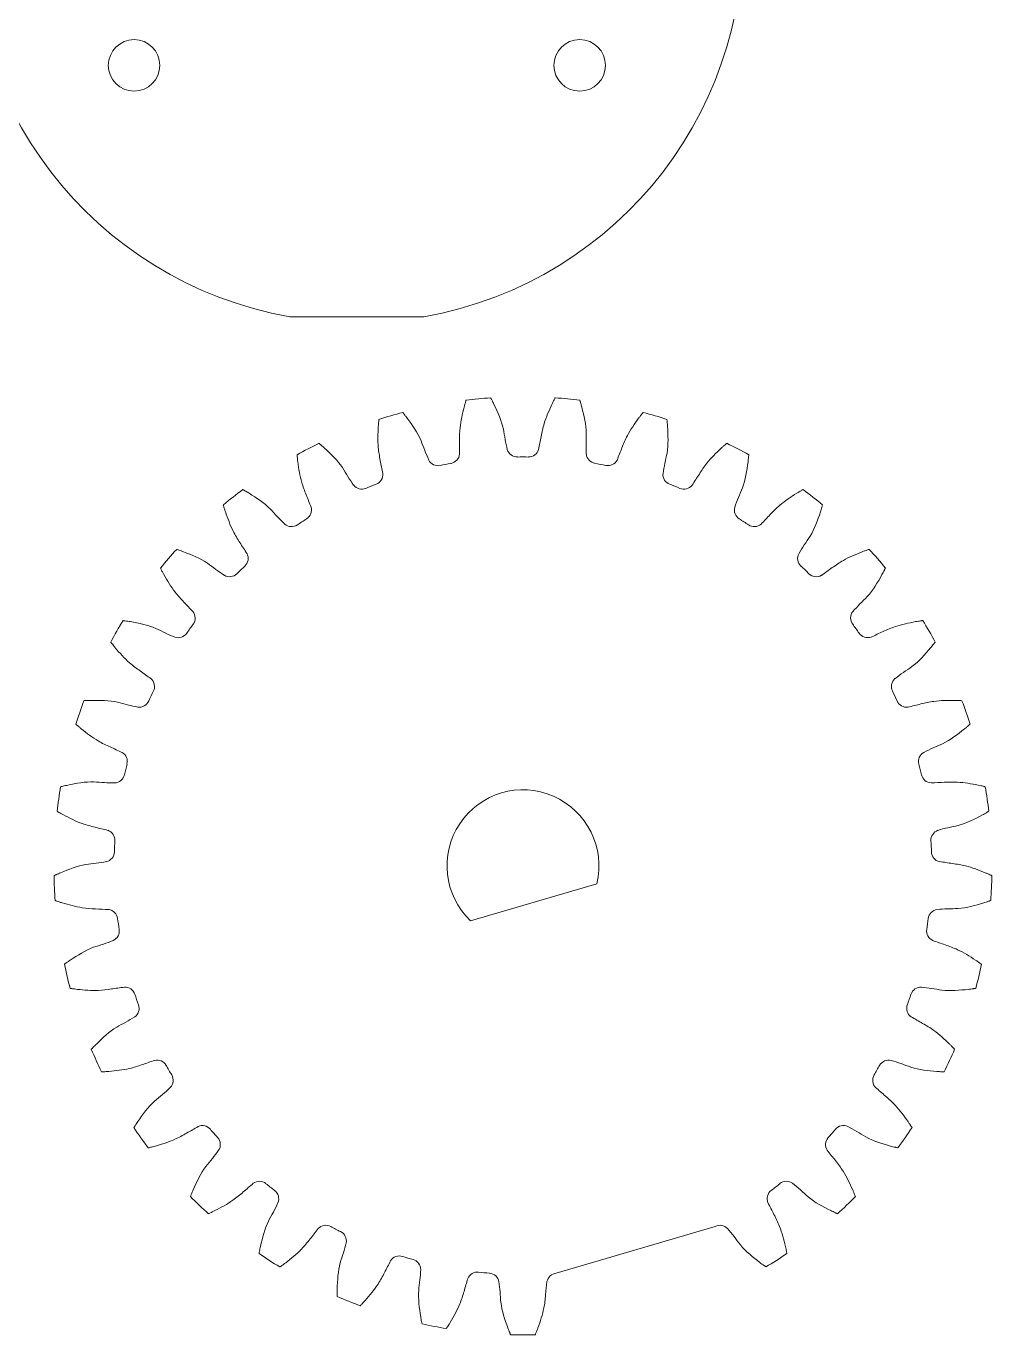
# Model space of a CAD drawing. Header units: inches. Extents: x 0.16 to 3.16, y 0.17 to 5.08.
# Drawn here: x 1.66 to 3.162, y 0.167 to 2.201 of the extents above; entities that cross this region are included whole.
import ezdxf

# ---------------------------------------------------------------- set-up
doc = ezdxf.new("R2010")
doc.units = ezdxf.units.IN
doc.header["$MEASUREMENT"] = 0

msp = doc.modelspace()

# ---------------------------------------------------------------- linework, layer by layer
at = {"color": 7, "linetype": 'Continuous', "lineweight": 15}
for p, q in [((2.0702, 1.7495), (2.2785, 1.7495)), ((2.5474, 0.8682), (2.3511, 0.8106)), ((2.7314, 0.3352), (2.4844, 0.2627))]:
    msp.add_line(p, q, dxfattribs=at)
for centre in [(1.828, 2.1404), (2.5208, 2.1404)]:
    msp.add_circle(centre, 0.04, dxfattribs=at)
for centre, radius, start, end in [((2.1744, 2.3404), 0.6, 279.9975, 260.0025), ((2.4326, 0.8961), 0.7292, 93.9395, 96.9696), ((2.4326, 0.8961), 0.7292, 83.0304, 86.0605), ((2.4326, 0.8961), 0.7292, 104.8486, 107.8787), ((2.4326, 0.8961), 0.7292, 72.1213, 75.1514), ((2.4326, 0.8961), 0.7292, 115.7577, 118.7878), ((2.4326, 0.8961), 0.7292, 61.2122, 64.2423), ((2.3006, 1.5343), 0.0163, 207.2861, 281.6811), ((2.3179, 1.5377), 0.0163, 280.1371, 354.532), ((2.4238, 1.5478), 0.0162, 196.377, 270.772), ((2.4326, 0.8961), 0.6355, 89.228, 90.772), ((2.4414, 1.5478), 0.0162, 269.228, 343.623), ((2.5473, 1.5377), 0.0162, 185.468, 259.8629), ((2.5645, 1.5343), 0.0162, 258.3189, 332.7139), ((2.1985, 1.5044), 0.0163, 291.0462, 5.4411), ((2.4326, 0.8961), 0.6355, 100.1371, 101.6811), ((2.4326, 0.8961), 0.6355, 78.3189, 79.8629), ((2.6666, 1.5044), 0.0163, 174.5589, 248.9538), ((2.1822, 1.4978), 0.0162, 218.1952, 292.5902), ((2.4326, 0.8961), 0.6355, 111.0462, 112.5902), ((2.4326, 0.8961), 0.6355, 67.4098, 68.9538), ((2.6829, 1.4978), 0.0163, 247.4098, 321.8048), ((2.4326, 0.8961), 0.7292, 126.6668, 129.6969), ((2.4326, 0.8961), 0.7292, 50.3031, 53.3332), ((2.0876, 1.4491), 0.0162, 301.9553, 16.3502), ((2.7775, 1.4491), 0.0162, 163.6498, 238.0447), ((2.0729, 1.4396), 0.0163, 229.1043, 303.4993), ((2.4326, 0.8961), 0.6355, 121.9553, 123.4993), ((2.4326, 0.8961), 0.6355, 56.5007, 58.0447), ((2.7923, 1.4396), 0.0163, 236.5007, 310.8957), ((2.4326, 0.8961), 0.7292, 137.5758, 140.606), ((2.4326, 0.8961), 0.7292, 39.394, 42.4242), ((1.9892, 1.3738), 0.0162, 312.8644, 27.2593), ((2.8759, 1.3738), 0.0162, 152.7407, 227.1356), ((1.9765, 1.3617), 0.0162, 240.0134, 314.4084), ((2.4326, 0.8961), 0.6355, 132.8644, 134.4084), ((2.4326, 0.8961), 0.6355, 45.5916, 47.1356), ((2.8886, 1.3617), 0.0162, 225.5916, 299.9866), ((1.9068, 1.2813), 0.0162, 323.7734, 38.1684), ((2.9583, 1.2813), 0.0162, 141.8316, 216.2266), ((2.4326, 0.8961), 0.7292, 148.4849, 151.5151), ((2.4326, 0.8961), 0.6355, 143.7734, 145.3175), ((2.4326, 0.8961), 0.6355, 34.6825, 36.2266), ((2.4326, 0.8961), 0.7292, 28.4849, 31.5151), ((1.8966, 1.267), 0.0163, 250.9225, 325.3175), ((2.9685, 1.267), 0.0162, 214.6825, 289.0775), ((1.8434, 1.1748), 0.0163, 334.6825, 49.0775), ((3.0217, 1.1748), 0.0163, 130.9225, 205.3175), ((2.4326, 0.8961), 0.6355, 154.6825, 156.2266), ((2.4326, 0.8961), 0.6355, 23.7734, 25.3175), ((2.4326, 0.8961), 0.7292, 159.394, 162.4242), ((1.8361, 1.1588), 0.0162, 261.8316, 336.2266), ((3.029, 1.1588), 0.0162, 203.7734, 278.1684), ((2.4326, 0.8961), 0.7292, 17.5758, 20.606), ((1.8013, 1.0583), 0.0162, 345.5916, 59.9866), ((3.0638, 1.0583), 0.0162, 120.0134, 194.4084), ((1.7972, 1.0412), 0.0163, 272.7407, 347.1356), ((2.4326, 0.8961), 0.6355, 165.5916, 167.1356), ((2.4326, 0.8961), 0.6355, 12.8644, 14.4084), ((3.068, 1.0412), 0.0162, 192.8644, 267.2593), ((2.4326, 0.8961), 0.7292, 170.3031, 173.3332), ((2.4326, 0.8961), 0.7292, 6.6668, 9.6969), ((2.4326, 0.8961), 0.1181, 346.3636, 226.3636), ((1.782, 0.9359), 0.0162, 356.5007, 70.8957), ((3.0831, 0.9359), 0.0162, 109.1043, 183.4993), ((1.7812, 0.9183), 0.0163, 283.6498, 358.0447), ((2.4326, 0.8961), 0.6355, 176.5007, 178.0447), ((2.4326, 0.8961), 0.6355, 1.9553, 3.4993), ((3.0839, 0.9183), 0.0163, 181.9553, 256.3502), ((2.4326, 0.8961), 0.7292, 181.2122, 184.2423), ((2.4326, 0.8961), 0.7292, 355.7577, 358.7878), ((1.7863, 0.812), 0.0162, 7.4098, 81.8048), ((2.4326, 0.8961), 0.6355, 187.4098, 188.9538), ((2.4326, 0.8961), 0.6355, 351.0462, 352.5902), ((3.0789, 0.812), 0.0163, 98.1952, 172.5902), ((1.7888, 0.7947), 0.0162, 294.5589, 8.9538), ((3.0764, 0.7947), 0.0162, 171.0462, 245.4411), ((2.4326, 0.8961), 0.7292, 192.1213, 195.1514), ((2.4326, 0.8961), 0.7292, 344.8486, 347.8787), ((1.8138, 0.6912), 0.0162, 18.3189, 92.7139), ((2.4326, 0.8961), 0.6355, 198.3189, 199.8629), ((2.4326, 0.8961), 0.6355, 340.1371, 341.6811), ((3.0513, 0.6912), 0.0162, 87.2861, 161.6811), ((1.8196, 0.6746), 0.0163, 305.468, 19.8629), ((3.0455, 0.6746), 0.0163, 160.1371, 234.532), ((2.4326, 0.8961), 0.7292, 203.0304, 206.0605), ((2.4326, 0.8961), 0.7292, 333.9395, 336.9696), ((1.8638, 0.5779), 0.0162, 29.228, 103.623), ((3.0013, 0.5779), 0.0162, 76.377, 150.772), ((2.4326, 0.8961), 0.6355, 209.228, 210.772), ((1.8726, 0.5626), 0.0162, 316.377, 30.772), ((2.9926, 0.5626), 0.0163, 149.228, 223.623), ((2.4326, 0.8961), 0.6355, 329.228, 330.772), ((2.4326, 0.8961), 0.7292, 213.9395, 216.9696), ((1.9343, 0.476), 0.0163, 40.1371, 114.532), ((2.9308, 0.476), 0.0163, 65.468, 139.8629), ((2.4326, 0.8961), 0.7292, 323.0304, 326.0605), ((2.4326, 0.8961), 0.6355, 220.1371, 221.6811), ((1.9458, 0.4627), 0.0163, 327.2861, 41.6811), ((2.9193, 0.4627), 0.0162, 138.3189, 212.7139), ((2.4326, 0.8961), 0.6355, 318.3189, 319.8629), ((2.0228, 0.3893), 0.0163, 51.0462, 125.4411), ((2.4326, 0.8961), 0.6355, 231.0462, 232.5902), ((2.0366, 0.3784), 0.0163, 338.1952, 52.5902), ((2.8285, 0.3784), 0.0163, 127.4098, 201.8048), ((2.4326, 0.8961), 0.6355, 307.4098, 308.9538), ((2.8423, 0.3893), 0.0163, 54.5589, 128.9538), ((2.4326, 0.8961), 0.7292, 224.8486, 227.8787), ((2.4326, 0.8961), 0.7292, 312.1213, 315.1514), ((2.1261, 0.3209), 0.0163, 61.9553, 136.3502), ((2.4326, 0.8961), 0.6355, 241.9553, 243.4993), ((2.1418, 0.3128), 0.0163, 349.1043, 63.4993), ((2.739, 0.3209), 0.0163, 43.6498, 118.0447), ((2.4326, 0.8961), 0.7292, 235.7577, 238.7878), ((2.2405, 0.2733), 0.0163, 72.8644, 147.2593), ((2.4326, 0.8961), 0.6355, 252.8644, 254.4084), ((2.4326, 0.8961), 0.7292, 301.2122, 304.2423), ((2.2574, 0.2683), 0.0163, 0.0134, 74.4084), ((2.3619, 0.2482), 0.0163, 83.7734, 158.1684), ((2.4326, 0.8961), 0.6355, 263.7734, 265.3175), ((2.3794, 0.2465), 0.0162, 10.9225, 85.3175), ((2.4858, 0.2465), 0.0162, 94.6825, 169.0775), ((2.4326, 0.8961), 0.7292, 246.6668, 249.6969), ((2.4326, 0.8961), 0.7292, 257.5758, 260.606), ((2.4326, 0.8961), 0.7292, 268.4849, 271.5151)]:
    msp.add_arc(centre, radius, start, end, dxfattribs=at)
for points, knots in [([(2.334, 1.5361), (2.334, 1.543), (2.334, 1.5567), (2.3343, 1.5812), (2.3384, 1.5985), (2.341, 1.609)], [0, 0, 0, 0, 0.279933, 0.559869, 1, 1, 1, 1]), ([(2.341, 1.609), (2.3414, 1.6105), (2.3421, 1.613), (2.3428, 1.6155), (2.3431, 1.6165)], [0, 0, 0, 0, 0.5961878, 1, 1, 1, 1]), ([(2.3431, 1.6165), (2.3433, 1.6172), (2.3436, 1.6183), (2.344, 1.6194), (2.3441, 1.6199)], [0, 0, 0, 0, 0.61367, 1, 1, 1, 1]), ([(2.3825, 1.6235), (2.3828, 1.623), (2.3833, 1.622), (2.3838, 1.621), (2.3841, 1.6204)], [0, 0, 0, 0, 0.506354, 1, 1, 1, 1]), ([(2.3841, 1.6204), (2.3847, 1.6192), (2.3859, 1.6169), (2.3871, 1.6145), (2.3876, 1.6134)], [0, 0, 0, 0, 0.526412, 1, 1, 1, 1]), ([(2.3876, 1.6134), (2.3934, 1.6009), (2.4016, 1.5834), (2.4046, 1.5589), (2.407, 1.5484), (2.4082, 1.5432)], [0, 0, 0, 0, 0.5599621, 0.7800265, 1, 1, 1, 1]), ([(2.4569, 1.5432), (2.4582, 1.5499), (2.4608, 1.5634), (2.4658, 1.5875), (2.4731, 1.6036), (2.4775, 1.6134)], [0, 0, 0, 0, 0.279934, 0.559869, 1, 1, 1, 1]), ([(2.4775, 1.6134), (2.4782, 1.6148), (2.4794, 1.6172), (2.4806, 1.6195), (2.481, 1.6204)], [0, 0, 0, 0, 0.596181, 1, 1, 1, 1]), ([(2.481, 1.6204), (2.4814, 1.6211), (2.4819, 1.6221), (2.4825, 1.6231), (2.4827, 1.6235)], [0, 0, 0, 0, 0.613664, 1, 1, 1, 1]), ([(2.521, 1.6199), (2.5212, 1.6193), (2.5216, 1.6182), (2.5219, 1.6171), (2.5221, 1.6165)], [0, 0, 0, 0, 0.50634, 1, 1, 1, 1]), ([(2.5221, 1.6165), (2.5224, 1.6152), (2.5232, 1.6127), (2.5239, 1.6102), (2.5242, 1.609)], [0, 0, 0, 0, 0.526409, 1, 1, 1, 1]), ([(2.5242, 1.609), (2.5275, 1.5955), (2.5322, 1.5768), (2.5305, 1.5523), (2.5309, 1.5415), (2.5311, 1.5361)], [0, 0, 0, 0, 0.559962, 0.780026, 1, 1, 1, 1]), ([(2.2084, 1.5866), (2.2084, 1.5873), (2.2085, 1.5884), (2.2087, 1.5896), (2.2087, 1.59)], [0, 0, 0, 0, 0.613669, 1, 1, 1, 1]), ([(2.2457, 1.6009), (2.2461, 1.6005), (2.2468, 1.5995), (2.2475, 1.5986), (2.2479, 1.5982)], [0, 0, 0, 0, 0.506334, 1, 1, 1, 1]), ([(2.2479, 1.5982), (2.2487, 1.5971), (2.2503, 1.595), (2.2519, 1.593), (2.2527, 1.592)], [0, 0, 0, 0, 0.526408, 1, 1, 1, 1]), ([(2.2527, 1.592), (2.2608, 1.5807), (2.272, 1.5651), (2.2796, 1.5417), (2.284, 1.5318), (2.2862, 1.5269)], [0, 0, 0, 0, 0.559962, 0.780027, 1, 1, 1, 1]), ([(2.579, 1.5269), (2.5815, 1.5333), (2.5865, 1.546), (2.596, 1.5687), (2.6062, 1.5831), (2.6125, 1.592)], [0, 0, 0, 0, 0.279933, 0.559868, 1, 1, 1, 1]), ([(2.6125, 1.592), (2.6134, 1.5932), (2.615, 1.5953), (2.6166, 1.5973), (2.6172, 1.5982)], [0, 0, 0, 0, 0.59618, 1, 1, 1, 1]), ([(2.6172, 1.5982), (2.6177, 1.5987), (2.6184, 1.5997), (2.6191, 1.6006), (2.6194, 1.6009)], [0, 0, 0, 0, 0.613675, 1, 1, 1, 1]), ([(2.6564, 1.59), (2.6565, 1.5895), (2.6566, 1.5883), (2.6567, 1.5871), (2.6568, 1.5866)], [0, 0, 0, 0, 0.50633, 1, 1, 1, 1]), ([(2.2147, 1.5059), (2.2134, 1.5126), (2.2107, 1.5261), (2.2064, 1.5503), (2.2072, 1.5679), (2.2077, 1.5788)], [0, 0, 0, 0, 0.279933, 0.559868, 1, 1, 1, 1]), ([(2.2077, 1.5788), (2.2078, 1.5803), (2.208, 1.5829), (2.2083, 1.5855), (2.2084, 1.5866)], [0, 0, 0, 0, 0.596187, 1, 1, 1, 1]), ([(2.6574, 1.5788), (2.6582, 1.5649), (2.6592, 1.5457), (2.6529, 1.5219), (2.6513, 1.5112), (2.6504, 1.5059)], [0, 0, 0, 0, 0.5599623, 0.7800263, 1, 1, 1, 1]), ([(2.6568, 1.5866), (2.6569, 1.5852), (2.6572, 1.5826), (2.6573, 1.58), (2.6574, 1.5788)], [0, 0, 0, 0, 0.5264103, 1, 1, 1, 1]), ([(2.1157, 1.5528), (2.1161, 1.5524), (2.117, 1.5517), (2.1179, 1.5509), (2.1184, 1.5505)], [0, 0, 0, 0, 0.506338, 1, 1, 1, 1]), ([(2.1184, 1.5505), (2.1194, 1.5496), (2.1214, 1.5479), (2.1233, 1.5462), (2.1242, 1.5453)], [0, 0, 0, 0, 0.52641, 1, 1, 1, 1]), ([(2.7409, 1.5453), (2.7421, 1.5464), (2.744, 1.5481), (2.746, 1.5498), (2.7468, 1.5505)], [0, 0, 0, 0, 0.596182, 1, 1, 1, 1]), ([(2.7468, 1.5505), (2.7473, 1.551), (2.7482, 1.5518), (2.7491, 1.5525), (2.7494, 1.5528)], [0, 0, 0, 0, 0.613661, 1, 1, 1, 1]), ([(2.0817, 1.5317), (2.0817, 1.5324), (2.0816, 1.5335), (2.0815, 1.5347), (2.0814, 1.5351)], [0, 0, 0, 0, 0.613659, 1, 1, 1, 1]), ([(2.0826, 1.5239), (2.0824, 1.5254), (2.0821, 1.528), (2.0818, 1.5306), (2.0817, 1.5317)], [0, 0, 0, 0, 0.59618, 1, 1, 1, 1]), ([(2.1242, 1.5453), (2.1343, 1.5358), (2.1483, 1.5226), (2.1602, 1.5011), (2.1664, 1.4922), (2.1694, 1.4878)], [0, 0, 0, 0, 0.559963, 0.780027, 1, 1, 1, 1]), ([(2.6957, 1.4878), (2.6994, 1.4936), (2.7068, 1.5051), (2.7203, 1.5256), (2.7331, 1.5379), (2.7409, 1.5453)], [0, 0, 0, 0, 0.279932, 0.559868, 1, 1, 1, 1]), ([(2.7834, 1.5317), (2.7833, 1.5303), (2.783, 1.5277), (2.7827, 1.5251), (2.7826, 1.5239)], [0, 0, 0, 0, 0.526407, 1, 1, 1, 1]), ([(2.7837, 1.5351), (2.7837, 1.5346), (2.7836, 1.5334), (2.7835, 1.5322), (2.7834, 1.5317)], [0, 0, 0, 0, 0.506341, 1, 1, 1, 1]), ([(2.1032, 1.4537), (2.1007, 1.46), (2.0955, 1.4727), (2.0867, 1.4956), (2.0841, 1.5132), (2.0826, 1.5239)], [0, 0, 0, 0, 0.2799332, 0.5598686, 1, 1, 1, 1]), ([(2.7826, 1.5239), (2.7807, 1.5101), (2.778, 1.491), (2.7674, 1.4689), (2.7637, 1.4587), (2.7619, 1.4537)], [0, 0, 0, 0, 0.5599619, 0.780026, 1, 1, 1, 1]), ([(1.9971, 1.481), (1.9977, 1.4807), (1.9987, 1.4801), (1.9997, 1.4795), (2.0002, 1.4792)], [0, 0, 0, 0, 0.506345, 1, 1, 1, 1]), ([(2.0002, 1.4792), (2.0014, 1.4786), (2.0036, 1.4772), (2.0059, 1.4759), (2.0069, 1.4753)], [0, 0, 0, 0, 0.526408, 1, 1, 1, 1]), ([(2.0069, 1.4753), (2.0186, 1.4678), (2.0349, 1.4575), (2.0506, 1.4386), (2.0584, 1.4311), (2.0622, 1.4273)], [0, 0, 0, 0, 0.559961, 0.780027, 1, 1, 1, 1]), ([(2.8029, 1.4273), (2.8076, 1.4323), (2.8171, 1.4422), (2.8343, 1.4598), (2.8491, 1.4694), (2.8582, 1.4753)], [0, 0, 0, 0, 0.279933, 0.559868, 1, 1, 1, 1]), ([(2.8582, 1.4753), (2.8596, 1.4761), (2.8618, 1.4774), (2.864, 1.4787), (2.865, 1.4792)], [0, 0, 0, 0, 0.596184, 1, 1, 1, 1]), ([(2.865, 1.4792), (2.8656, 1.4796), (2.8666, 1.4802), (2.8676, 1.4808), (2.868, 1.481)], [0, 0, 0, 0, 0.613667, 1, 1, 1, 1]), ([(1.9678, 1.4538), (1.9676, 1.4545), (1.9673, 1.4556), (1.967, 1.4567), (1.9668, 1.4571)], [0, 0, 0, 0, 0.613659, 1, 1, 1, 1]), ([(1.9701, 1.4463), (1.9696, 1.4478), (1.9688, 1.4503), (1.9681, 1.4528), (1.9678, 1.4538)], [0, 0, 0, 0, 0.596179, 1, 1, 1, 1]), ([(2.0037, 1.3812), (1.9999, 1.387), (1.9925, 1.3985), (1.9795, 1.4194), (1.9737, 1.4361), (1.9701, 1.4463)], [0, 0, 0, 0, 0.279933, 0.559868, 1, 1, 1, 1]), ([(2.8951, 1.4463), (2.8906, 1.4332), (2.8844, 1.4149), (2.8697, 1.3952), (2.8642, 1.3859), (2.8615, 1.3812)], [0, 0, 0, 0, 0.559963, 0.780027, 1, 1, 1, 1]), ([(2.8973, 1.4538), (2.897, 1.4525), (2.8962, 1.45), (2.8954, 1.4475), (2.8951, 1.4463)], [0, 0, 0, 0, 0.526407, 1, 1, 1, 1]), ([(2.8983, 1.4571), (2.8981, 1.4566), (2.8978, 1.4554), (2.8975, 1.4543), (2.8973, 1.4538)], [0, 0, 0, 0, 0.506325, 1, 1, 1, 1]), ([(1.8943, 1.388), (1.8949, 1.3878), (1.896, 1.3874), (1.8971, 1.3871), (1.8976, 1.3869)], [0, 0, 0, 0, 0.50635, 1, 1, 1, 1]), ([(1.8976, 1.3869), (1.8989, 1.3864), (1.9014, 1.3856), (1.9038, 1.3847), (1.905, 1.3842)], [0, 0, 0, 0, 0.526408, 1, 1, 1, 1]), ([(1.905, 1.3842), (1.9179, 1.3792), (1.9359, 1.3721), (1.9549, 1.3565), (1.9639, 1.3506), (1.9684, 1.3476)], [0, 0, 0, 0, 0.559961, 0.780026, 1, 1, 1, 1]), ([(2.8968, 1.3476), (2.9023, 1.3516), (2.9135, 1.3596), (2.9337, 1.3736), (2.9501, 1.3802), (2.9601, 1.3842)], [0, 0, 0, 0, 0.279934, 0.559868, 1, 1, 1, 1]), ([(2.9601, 1.3842), (2.9616, 1.3848), (2.964, 1.3857), (2.9665, 1.3865), (2.9675, 1.3869)], [0, 0, 0, 0, 0.596178, 1, 1, 1, 1]), ([(2.9675, 1.3869), (2.9682, 1.3871), (2.9693, 1.3875), (2.9704, 1.3879), (2.9708, 1.388)], [0, 0, 0, 0, 0.613667, 1, 1, 1, 1]), ([(1.8706, 1.3557), (1.8703, 1.3564), (1.8698, 1.3574), (1.8693, 1.3585), (1.8691, 1.3589)], [0, 0, 0, 0, 0.613644, 1, 1, 1, 1]), ([(1.8743, 1.3488), (1.8736, 1.3502), (1.8723, 1.3525), (1.8711, 1.3548), (1.8706, 1.3557)], [0, 0, 0, 0, 0.596176, 1, 1, 1, 1]), ([(1.9196, 1.2913), (1.9148, 1.2962), (1.9054, 1.3061), (1.8886, 1.3241), (1.8798, 1.3395), (1.8743, 1.3488)], [0, 0, 0, 0, 0.279934, 0.559869, 1, 1, 1, 1]), ([(2.9908, 1.3488), (2.984, 1.3368), (2.9744, 1.32), (2.9563, 1.3034), (2.9491, 1.2953), (2.9456, 1.2913)], [0, 0, 0, 0, 0.559962, 0.780027, 1, 1, 1, 1]), ([(2.9945, 1.3557), (2.9939, 1.3545), (2.9927, 1.3522), (2.9914, 1.3499), (2.9908, 1.3488)], [0, 0, 0, 0, 0.5264074, 1, 1, 1, 1]), ([(2.9961, 1.3589), (2.9958, 1.3583), (2.9953, 1.3573), (2.9948, 1.3563), (2.9945, 1.3557)], [0, 0, 0, 0, 0.506352, 1, 1, 1, 1]), ([(1.811, 1.2772), (1.8115, 1.2772), (1.8127, 1.277), (1.8138, 1.2769), (1.8144, 1.2768)], [0, 0, 0, 0, 0.50633, 1, 1, 1, 1]), ([(1.8144, 1.2768), (1.8158, 1.2766), (1.8184, 1.2762), (1.8209, 1.2758), (1.8222, 1.2756)], [0, 0, 0, 0, 0.526409, 1, 1, 1, 1]), ([(1.8222, 1.2756), (1.8358, 1.273), (1.8547, 1.2695), (1.8764, 1.2578), (1.8863, 1.2537), (1.8913, 1.2516)], [0, 0, 0, 0, 0.5599622, 0.780027, 1, 1, 1, 1]), ([(2.9738, 1.2516), (2.98, 1.2545), (2.9925, 1.2602), (3.015, 1.2701), (3.0324, 1.2735), (3.043, 1.2756)], [0, 0, 0, 0, 0.2799331, 0.5598682, 1, 1, 1, 1]), ([(3.043, 1.2756), (3.0445, 1.2758), (3.0471, 1.2762), (3.0497, 1.2766), (3.0507, 1.2768)], [0, 0, 0, 0, 0.596182, 1, 1, 1, 1]), ([(3.0507, 1.2768), (3.0514, 1.2769), (3.0526, 1.277), (3.0537, 1.2772), (3.0542, 1.2772)], [0, 0, 0, 0, 0.613664, 1, 1, 1, 1]), ([(1.7938, 1.2411), (1.7934, 1.2417), (1.7927, 1.2426), (1.7919, 1.2435), (1.7917, 1.2439)], [0, 0, 0, 0, 0.613649, 1, 1, 1, 1]), ([(1.7987, 1.235), (1.7977, 1.2362), (1.7961, 1.2382), (1.7945, 1.2403), (1.7938, 1.2411)], [0, 0, 0, 0, 0.5961742, 1, 1, 1, 1]), ([(3.0713, 1.2411), (3.0705, 1.24), (3.0689, 1.238), (3.0672, 1.2359), (3.0664, 1.235)], [0, 0, 0, 0, 0.526412, 1, 1, 1, 1]), ([(3.0735, 1.2439), (3.0731, 1.2434), (3.0724, 1.2425), (3.0717, 1.2415), (3.0713, 1.2411)], [0, 0, 0, 0, 0.506335, 1, 1, 1, 1]), ([(1.8541, 1.1871), (1.8485, 1.191), (1.8373, 1.1989), (1.8175, 1.2135), (1.8058, 1.2268), (1.7987, 1.235)], [0, 0, 0, 0, 0.279933, 0.559867, 1, 1, 1, 1]), ([(3.0664, 1.235), (3.0574, 1.2245), (3.0448, 1.2098), (3.0239, 1.1969), (3.0153, 1.1904), (3.0111, 1.1871)], [0, 0, 0, 0, 0.559962, 0.780027, 1, 1, 1, 1]), ([(1.7501, 1.1527), (1.7506, 1.1528), (1.7518, 1.1528), (1.753, 1.1529), (1.7535, 1.1529)], [0, 0, 0, 0, 0.506331, 1, 1, 1, 1]), ([(1.7535, 1.1529), (1.7549, 1.153), (1.7575, 1.1531), (1.7601, 1.1532), (1.7614, 1.1532)], [0, 0, 0, 0, 0.526411, 1, 1, 1, 1]), ([(1.7614, 1.1532), (1.7752, 1.1533), (1.7945, 1.1534), (1.818, 1.146), (1.8285, 1.1438), (1.8338, 1.1427)], [0, 0, 0, 0, 0.559962, 0.780027, 1, 1, 1, 1]), ([(3.0313, 1.1427), (3.038, 1.1444), (3.0513, 1.1477), (3.0752, 1.1531), (3.0929, 1.1532), (3.1038, 1.1532)], [0, 0, 0, 0, 0.279933, 0.559868, 1, 1, 1, 1]), ([(3.1038, 1.1532), (3.1053, 1.1531), (3.1079, 1.1531), (3.1105, 1.153), (3.1116, 1.1529)], [0, 0, 0, 0, 0.596184, 1, 1, 1, 1]), ([(3.1116, 1.1529), (3.1123, 1.1529), (3.1135, 1.1528), (3.1146, 1.1527), (3.1151, 1.1527)], [0, 0, 0, 0, 0.613664, 1, 1, 1, 1]), ([(1.7401, 1.114), (1.7395, 1.1144), (1.7386, 1.1152), (1.7378, 1.116), (1.7374, 1.1163)], [0, 0, 0, 0, 0.613656, 1, 1, 1, 1]), ([(1.746, 1.1089), (1.7449, 1.1099), (1.7428, 1.1116), (1.7409, 1.1133), (1.7401, 1.114)], [0, 0, 0, 0, 0.596186, 1, 1, 1, 1]), ([(1.8094, 1.0723), (1.8032, 1.0752), (1.7907, 1.0808), (1.7685, 1.0913), (1.7546, 1.1022), (1.746, 1.1089)], [0, 0, 0, 0, 0.2799331, 0.5598682, 1, 1, 1, 1]), ([(3.1191, 1.1089), (3.1083, 1.1003), (3.0932, 1.0883), (3.0701, 1.0796), (3.0605, 1.0748), (3.0557, 1.0723)], [0, 0, 0, 0, 0.559962, 0.780027, 1, 1, 1, 1]), ([(3.1251, 1.114), (3.124, 1.1131), (3.1221, 1.1114), (3.12, 1.1097), (3.1191, 1.1089)], [0, 0, 0, 0, 0.526409, 1, 1, 1, 1]), ([(3.1277, 1.1163), (3.1273, 1.1159), (3.1264, 1.1151), (3.1255, 1.1143), (3.1251, 1.114)], [0, 0, 0, 0, 0.50634, 1, 1, 1, 1]), ([(1.7138, 1.0189), (1.7144, 1.0191), (1.7155, 1.0193), (1.7167, 1.0196), (1.7172, 1.0198)], [0, 0, 0, 0, 0.506316, 1, 1, 1, 1]), ([(1.7172, 1.0198), (1.7185, 1.0201), (1.7211, 1.0207), (1.7236, 1.0213), (1.7248, 1.0215)], [0, 0, 0, 0, 0.526407, 1, 1, 1, 1]), ([(1.7248, 1.0215), (1.7384, 1.0242), (1.7574, 1.028), (1.7818, 1.0251), (1.7926, 1.025), (1.798, 1.025)], [0, 0, 0, 0, 0.559963, 0.780027, 1, 1, 1, 1]), ([(3.0672, 1.025), (3.074, 1.0253), (3.0877, 1.026), (3.1123, 1.0268), (3.1297, 1.0235), (3.1403, 1.0215)], [0, 0, 0, 0, 0.279933, 0.559868, 1, 1, 1, 1]), ([(3.1403, 1.0215), (3.1418, 1.0212), (3.1444, 1.0206), (3.1469, 1.02), (3.1479, 1.0198)], [0, 0, 0, 0, 0.596184, 1, 1, 1, 1]), ([(3.1479, 1.0198), (3.1486, 1.0196), (3.1498, 1.0193), (3.1509, 1.019), (3.1513, 1.0189)], [0, 0, 0, 0, 0.613669, 1, 1, 1, 1]), ([(1.7113, 0.979), (1.7107, 0.9793), (1.7097, 0.9799), (1.7087, 0.9805), (1.7083, 0.9807)], [0, 0, 0, 0, 0.6136725, 1, 1, 1, 1]), ([(1.7182, 0.9751), (1.7168, 0.9759), (1.7145, 0.9771), (1.7123, 0.9784), (1.7113, 0.979)], [0, 0, 0, 0, 0.596181, 1, 1, 1, 1]), ([(3.1538, 0.979), (3.1526, 0.9783), (3.1503, 0.977), (3.148, 0.9757), (3.147, 0.9751)], [0, 0, 0, 0, 0.526407, 1, 1, 1, 1]), ([(3.1568, 0.9807), (3.1563, 0.9804), (3.1553, 0.9798), (3.1543, 0.9793), (3.1538, 0.979)], [0, 0, 0, 0, 0.506338, 1, 1, 1, 1]), ([(1.7874, 0.9512), (1.7807, 0.9528), (1.7674, 0.956), (1.7436, 0.9621), (1.7278, 0.9702), (1.7182, 0.9751)], [0, 0, 0, 0, 0.279934, 0.559869, 1, 1, 1, 1]), ([(3.147, 0.9751), (3.1347, 0.9687), (3.1176, 0.9598), (3.0933, 0.9556), (3.083, 0.9527), (3.0778, 0.9512)], [0, 0, 0, 0, 0.559962, 0.7800269, 1, 1, 1, 1]), ([(1.7139, 0.8853), (1.7267, 0.8905), (1.7446, 0.8978), (1.7691, 0.8996), (1.7797, 0.9016), (1.785, 0.9025)], [0, 0, 0, 0, 0.559961, 0.780026, 1, 1, 1, 1]), ([(3.0801, 0.9025), (3.0869, 0.9016), (3.1005, 0.8997), (3.1247, 0.8958), (3.1412, 0.8893), (3.1512, 0.8853)], [0, 0, 0, 0, 0.279933, 0.559868, 1, 1, 1, 1]), ([(1.7036, 0.8807), (1.7041, 0.8809), (1.7052, 0.8814), (1.7062, 0.8819), (1.7067, 0.8821)], [0, 0, 0, 0, 0.506337, 1, 1, 1, 1]), ([(1.7067, 0.8821), (1.708, 0.8827), (1.7104, 0.8838), (1.7128, 0.8848), (1.7139, 0.8853)], [0, 0, 0, 0, 0.526415, 1, 1, 1, 1]), ([(3.1512, 0.8853), (3.1527, 0.8847), (3.1551, 0.8837), (3.1574, 0.8826), (3.1584, 0.8821)], [0, 0, 0, 0, 0.596183, 1, 1, 1, 1]), ([(3.1584, 0.8821), (3.1591, 0.8818), (3.1601, 0.8814), (3.1612, 0.8809), (3.1616, 0.8807)], [0, 0, 0, 0, 0.613652, 1, 1, 1, 1]), ([(1.7087, 0.841), (1.708, 0.8412), (1.7069, 0.8416), (1.7058, 0.842), (1.7054, 0.8422)], [0, 0, 0, 0, 0.613653, 1, 1, 1, 1]), ([(1.7161, 0.8385), (1.7146, 0.839), (1.7122, 0.8398), (1.7097, 0.8406), (1.7087, 0.841)], [0, 0, 0, 0, 0.59619, 1, 1, 1, 1]), ([(1.7886, 0.8281), (1.7817, 0.8284), (1.768, 0.829), (1.7435, 0.8305), (1.7265, 0.8355), (1.7161, 0.8385)], [0, 0, 0, 0, 0.279933, 0.5598685, 1, 1, 1, 1]), ([(3.149, 0.8385), (3.1357, 0.8345), (3.1173, 0.829), (3.0927, 0.8295), (3.0819, 0.8286), (3.0766, 0.8281)], [0, 0, 0, 0, 0.559962, 0.780027, 1, 1, 1, 1]), ([(3.1564, 0.841), (3.1551, 0.8405), (3.1527, 0.8397), (3.1502, 0.8389), (3.149, 0.8385)], [0, 0, 0, 0, 0.52641, 1, 1, 1, 1]), ([(3.1597, 0.8422), (3.1592, 0.842), (3.1581, 0.8416), (3.157, 0.8412), (3.1564, 0.841)], [0, 0, 0, 0, 0.5063314, 1, 1, 1, 1]), ([(1.7289, 0.7495), (1.7405, 0.7571), (1.7567, 0.7676), (1.7804, 0.774), (1.7905, 0.7779), (1.7955, 0.7799)], [0, 0, 0, 0, 0.5599619, 0.7800263, 1, 1, 1, 1]), ([(3.0696, 0.7799), (3.0761, 0.7777), (3.0891, 0.7732), (3.1122, 0.7649), (3.1271, 0.7553), (3.1362, 0.7495)], [0, 0, 0, 0, 0.279933, 0.559868, 1, 1, 1, 1]), ([(1.7197, 0.743), (1.7201, 0.7433), (1.7211, 0.744), (1.722, 0.7447), (1.7225, 0.745)], [0, 0, 0, 0, 0.5063344, 1, 1, 1, 1]), ([(1.7225, 0.745), (1.7236, 0.7458), (1.7257, 0.7473), (1.7279, 0.7488), (1.7289, 0.7495)], [0, 0, 0, 0, 0.526413, 1, 1, 1, 1]), ([(3.1362, 0.7495), (3.1375, 0.7486), (3.1397, 0.7472), (3.1418, 0.7456), (3.1426, 0.745)], [0, 0, 0, 0, 0.596187, 1, 1, 1, 1]), ([(3.1426, 0.745), (3.1432, 0.7446), (3.1442, 0.7439), (3.1451, 0.7432), (3.1455, 0.743)], [0, 0, 0, 0, 0.613664, 1, 1, 1, 1]), ([(1.7322, 0.705), (1.7315, 0.7051), (1.7303, 0.7053), (1.7292, 0.7054), (1.7288, 0.7055)], [0, 0, 0, 0, 0.613674, 1, 1, 1, 1]), ([(1.74, 0.704), (1.7384, 0.7042), (1.7358, 0.7045), (1.7333, 0.7048), (1.7322, 0.705)], [0, 0, 0, 0, 0.596182, 1, 1, 1, 1]), ([(1.8131, 0.7075), (1.8063, 0.7065), (1.7927, 0.7045), (1.7684, 0.7013), (1.7508, 0.703), (1.74, 0.704)], [0, 0, 0, 0, 0.2799324, 0.5598688, 1, 1, 1, 1]), ([(3.1252, 0.704), (3.1114, 0.7026), (3.0922, 0.7006), (3.0681, 0.7058), (3.0574, 0.7069), (3.0521, 0.7075)], [0, 0, 0, 0, 0.559962, 0.780027, 1, 1, 1, 1]), ([(3.1329, 0.705), (3.1316, 0.7048), (3.129, 0.7044), (3.1264, 0.7041), (3.1252, 0.704)], [0, 0, 0, 0, 0.526408, 1, 1, 1, 1]), ([(3.1364, 0.7055), (3.1358, 0.7054), (3.1347, 0.7052), (3.1335, 0.7051), (3.1329, 0.705)], [0, 0, 0, 0, 0.506332, 1, 1, 1, 1]), ([(1.7694, 0.619), (1.7794, 0.6286), (1.7932, 0.642), (1.8153, 0.6528), (1.8245, 0.6585), (1.829, 0.6614)], [0, 0, 0, 0, 0.559962, 0.780027, 1, 1, 1, 1]), ([(3.0361, 0.6614), (3.0421, 0.658), (3.0539, 0.6512), (3.0751, 0.6386), (3.0879, 0.6264), (3.0958, 0.619)], [0, 0, 0, 0, 0.279933, 0.559868, 1, 1, 1, 1]), ([(1.7615, 0.6108), (1.7619, 0.6113), (1.7627, 0.6121), (1.7635, 0.613), (1.7639, 0.6134)], [0, 0, 0, 0, 0.506338, 1, 1, 1, 1]), ([(1.7639, 0.6134), (1.7649, 0.6144), (1.7667, 0.6163), (1.7685, 0.6181), (1.7694, 0.619)], [0, 0, 0, 0, 0.526407, 1, 1, 1, 1]), ([(3.0958, 0.619), (3.0969, 0.6179), (3.0987, 0.616), (3.1005, 0.6141), (3.1012, 0.6134)], [0, 0, 0, 0, 0.59618, 1, 1, 1, 1]), ([(3.1012, 0.6134), (3.1017, 0.6129), (3.1025, 0.612), (3.1033, 0.6112), (3.1036, 0.6108)], [0, 0, 0, 0, 0.613676, 1, 1, 1, 1]), ([(1.86, 0.5936), (1.8535, 0.5914), (1.8406, 0.5869), (1.8172, 0.5791), (1.7996, 0.5774), (1.7889, 0.5764)], [0, 0, 0, 0, 0.279933, 0.559868, 1, 1, 1, 1]), ([(3.0763, 0.5764), (3.0625, 0.5776), (3.0433, 0.5793), (3.0206, 0.5889), (3.0103, 0.5921), (3.0052, 0.5936)], [0, 0, 0, 0, 0.559962, 0.780027, 1, 1, 1, 1]), ([(1.781, 0.5759), (1.7803, 0.5759), (1.7792, 0.5758), (1.778, 0.5758), (1.7775, 0.5758)], [0, 0, 0, 0, 0.613666, 1, 1, 1, 1]), ([(1.7889, 0.5764), (1.7873, 0.5763), (1.7847, 0.5761), (1.7821, 0.5759), (1.781, 0.5759)], [0, 0, 0, 0, 0.596183, 1, 1, 1, 1]), ([(3.0841, 0.5759), (3.0827, 0.576), (3.0801, 0.5761), (3.0775, 0.5763), (3.0763, 0.5764)], [0, 0, 0, 0, 0.526407, 1, 1, 1, 1]), ([(3.0876, 0.5758), (3.087, 0.5758), (3.0858, 0.5758), (3.0847, 0.5759), (3.0841, 0.5759)], [0, 0, 0, 0, 0.506334, 1, 1, 1, 1]), ([(1.8338, 0.4985), (1.8418, 0.5098), (1.8529, 0.5256), (1.8725, 0.5404), (1.8804, 0.5478), (1.8843, 0.5514)], [0, 0, 0, 0, 0.559962, 0.780028, 1, 1, 1, 1]), ([(2.9808, 0.5514), (2.986, 0.547), (2.9964, 0.538), (3.0147, 0.5217), (3.025, 0.5073), (3.0313, 0.4985)], [0, 0, 0, 0, 0.279933, 0.559869, 1, 1, 1, 1]), ([(1.8276, 0.489), (1.8279, 0.4895), (1.8286, 0.4905), (1.8292, 0.4915), (1.8295, 0.4919)], [0, 0, 0, 0, 0.506332, 1, 1, 1, 1]), ([(1.8295, 0.4919), (1.8302, 0.4931), (1.8317, 0.4953), (1.8331, 0.4975), (1.8338, 0.4985)], [0, 0, 0, 0, 0.526404, 1, 1, 1, 1]), ([(1.9276, 0.4907), (1.9216, 0.4873), (1.9098, 0.4804), (1.8883, 0.4684), (1.8714, 0.4634), (1.861, 0.4603)], [0, 0, 0, 0, 0.279933, 0.559869, 1, 1, 1, 1]), ([(3.0041, 0.4603), (2.9908, 0.4641), (2.9723, 0.4695), (2.9519, 0.4832), (2.9423, 0.4882), (2.9376, 0.4907)], [0, 0, 0, 0, 0.559962, 0.780027, 1, 1, 1, 1]), ([(3.0313, 0.4985), (3.0322, 0.4972), (3.0337, 0.495), (3.0351, 0.4928), (3.0356, 0.4919)], [0, 0, 0, 0, 0.596183, 1, 1, 1, 1]), ([(3.0356, 0.4919), (3.036, 0.4913), (3.0367, 0.4904), (3.0373, 0.4894), (3.0375, 0.489)], [0, 0, 0, 0, 0.613683, 1, 1, 1, 1]), ([(1.8534, 0.4584), (1.8527, 0.4582), (1.8516, 0.4579), (1.8504, 0.4577), (1.85, 0.4576)], [0, 0, 0, 0, 0.613666, 1, 1, 1, 1]), ([(1.861, 0.4603), (1.8595, 0.4599), (1.857, 0.4592), (1.8544, 0.4586), (1.8534, 0.4584)], [0, 0, 0, 0, 0.596181, 1, 1, 1, 1]), ([(1.9199, 0.3924), (1.9256, 0.405), (1.9335, 0.4226), (1.95, 0.4408), (1.9563, 0.4496), (1.9595, 0.4539)], [0, 0, 0, 0, 0.559961, 0.780026, 1, 1, 1, 1]), ([(2.9057, 0.4539), (2.9099, 0.4485), (2.9184, 0.4378), (2.9333, 0.4183), (2.9407, 0.4022), (2.9453, 0.3924)], [0, 0, 0, 0, 0.2799343, 0.5598685, 1, 1, 1, 1]), ([(3.0117, 0.4584), (3.0104, 0.4587), (3.0079, 0.4593), (3.0053, 0.46), (3.0041, 0.4603)], [0, 0, 0, 0, 0.526405, 1, 1, 1, 1]), ([(3.0151, 0.4576), (3.0146, 0.4577), (3.0134, 0.458), (3.0123, 0.4582), (3.0117, 0.4584)], [0, 0, 0, 0, 0.506332, 1, 1, 1, 1]), ([(1.9169, 0.3851), (1.9174, 0.3864), (1.9184, 0.3888), (1.9194, 0.3912), (1.9199, 0.3924)], [0, 0, 0, 0, 0.526409, 1, 1, 1, 1]), ([(2.0134, 0.4025), (2.0082, 0.398), (1.9979, 0.389), (1.9791, 0.3732), (1.9634, 0.365), (1.9538, 0.36)], [0, 0, 0, 0, 0.279933, 0.559868, 1, 1, 1, 1]), ([(2.9113, 0.36), (2.899, 0.3663), (2.8818, 0.375), (2.8643, 0.3924), (2.8559, 0.3991), (2.8517, 0.4025)], [0, 0, 0, 0, 0.559961, 0.780026, 1, 1, 1, 1]), ([(2.9453, 0.3924), (2.9459, 0.3909), (2.9469, 0.3885), (2.9479, 0.3861), (2.9483, 0.3851)], [0, 0, 0, 0, 0.5961922, 1, 1, 1, 1]), ([(1.9156, 0.3819), (1.9158, 0.3824), (1.9162, 0.3835), (1.9167, 0.3846), (1.9169, 0.3851)], [0, 0, 0, 0, 0.506339, 1, 1, 1, 1]), ([(2.0245, 0.3044), (2.0277, 0.3179), (2.0321, 0.3367), (2.0448, 0.3577), (2.0494, 0.3675), (2.0517, 0.3724)], [0, 0, 0, 0, 0.559962, 0.780028, 1, 1, 1, 1]), ([(2.8134, 0.3724), (2.8166, 0.3663), (2.8229, 0.3541), (2.8339, 0.3321), (2.8381, 0.3149), (2.8407, 0.3044)], [0, 0, 0, 0, 0.279932, 0.559869, 1, 1, 1, 1]), ([(2.9483, 0.3851), (2.9485, 0.3844), (2.9489, 0.3834), (2.9494, 0.3823), (2.9495, 0.3819)], [0, 0, 0, 0, 0.61365, 1, 1, 1, 1]), ([(1.9467, 0.3567), (1.9461, 0.3564), (1.945, 0.3559), (1.9439, 0.3554), (1.9435, 0.3553)], [0, 0, 0, 0, 0.613649, 1, 1, 1, 1]), ([(1.9538, 0.36), (1.9524, 0.3593), (1.95, 0.3582), (1.9477, 0.3571), (1.9467, 0.3567)], [0, 0, 0, 0, 0.59618, 1, 1, 1, 1]), ([(2.9184, 0.3567), (2.9172, 0.3573), (2.9148, 0.3583), (2.9125, 0.3595), (2.9113, 0.36)], [0, 0, 0, 0, 0.526407, 1, 1, 1, 1]), ([(2.9216, 0.3553), (2.9211, 0.3555), (2.92, 0.356), (2.919, 0.3564), (2.9184, 0.3567)], [0, 0, 0, 0, 0.5063415, 1, 1, 1, 1]), ([(2.1144, 0.3321), (2.1102, 0.3267), (2.1017, 0.3159), (2.0863, 0.2968), (2.0724, 0.2858), (2.0639, 0.2791)], [0, 0, 0, 0, 0.2799337, 0.5598681, 1, 1, 1, 1]), ([(2.8012, 0.2791), (2.7903, 0.2876), (2.7751, 0.2994), (2.7612, 0.3198), (2.7542, 0.328), (2.7508, 0.3321)], [0, 0, 0, 0, 0.559962, 0.780027, 1, 1, 1, 1]), ([(2.1438, 0.2379), (2.1444, 0.2517), (2.1452, 0.271), (2.1537, 0.2941), (2.1564, 0.3045), (2.1577, 0.3098)], [0, 0, 0, 0, 0.559962, 0.780027, 1, 1, 1, 1]), ([(2.0223, 0.2933), (2.0224, 0.2939), (2.0226, 0.295), (2.0228, 0.2962), (2.0229, 0.2968)], [0, 0, 0, 0, 0.50631, 1, 1, 1, 1]), ([(2.0229, 0.2968), (2.0232, 0.2981), (2.0237, 0.3007), (2.0242, 0.3032), (2.0245, 0.3044)], [0, 0, 0, 0, 0.5263962, 1, 1, 1, 1]), ([(2.8407, 0.3044), (2.841, 0.3029), (2.8415, 0.3004), (2.842, 0.2978), (2.8422, 0.2968)], [0, 0, 0, 0, 0.596183, 1, 1, 1, 1]), ([(2.8422, 0.2968), (2.8424, 0.296), (2.8426, 0.2949), (2.8428, 0.2938), (2.8429, 0.2933)], [0, 0, 0, 0, 0.613665, 1, 1, 1, 1]), ([(2.0576, 0.2745), (2.057, 0.2741), (2.056, 0.2734), (2.0551, 0.2727), (2.0547, 0.2725)], [0, 0, 0, 0, 0.613654, 1, 1, 1, 1]), ([(2.0639, 0.2791), (2.0627, 0.2782), (2.0606, 0.2766), (2.0584, 0.2751), (2.0576, 0.2745)], [0, 0, 0, 0, 0.59618, 1, 1, 1, 1]), ([(2.2269, 0.2821), (2.2238, 0.276), (2.2175, 0.2638), (2.206, 0.2421), (2.1944, 0.2287), (2.1873, 0.2205)], [0, 0, 0, 0, 0.279933, 0.559869, 1, 1, 1, 1]), ([(2.2736, 0.1951), (2.2716, 0.2088), (2.2687, 0.2279), (2.2727, 0.2522), (2.2733, 0.263), (2.2736, 0.2683)], [0, 0, 0, 0, 0.5599617, 0.7800275, 1, 1, 1, 1]), ([(2.8076, 0.2745), (2.8065, 0.2753), (2.8043, 0.2768), (2.8022, 0.2784), (2.8012, 0.2791)], [0, 0, 0, 0, 0.526408, 1, 1, 1, 1]), ([(2.8104, 0.2725), (2.8099, 0.2728), (2.809, 0.2735), (2.808, 0.2741), (2.8076, 0.2745)], [0, 0, 0, 0, 0.506352, 1, 1, 1, 1]), ([(2.3468, 0.2542), (2.3449, 0.2477), (2.3411, 0.2345), (2.3338, 0.211), (2.325, 0.1957), (2.3196, 0.1863)], [0, 0, 0, 0, 0.279934, 0.559869, 1, 1, 1, 1]), ([(2.4091, 0.1777), (2.4045, 0.1908), (2.3981, 0.209), (2.3974, 0.2336), (2.396, 0.2443), (2.3953, 0.2496)], [0, 0, 0, 0, 0.559962, 0.780027, 1, 1, 1, 1]), ([(2.4698, 0.2496), (2.4692, 0.2428), (2.4679, 0.2291), (2.4653, 0.2047), (2.4595, 0.188), (2.456, 0.1777)], [0, 0, 0, 0, 0.279933, 0.559868, 1, 1, 1, 1]), ([(2.1437, 0.2301), (2.1437, 0.2314), (2.1437, 0.234), (2.1438, 0.2367), (2.1438, 0.2379)], [0, 0, 0, 0, 0.526406, 1, 1, 1, 1]), ([(2.1438, 0.2266), (2.1438, 0.2271), (2.1437, 0.2283), (2.1437, 0.2295), (2.1437, 0.2301)], [0, 0, 0, 0, 0.506349, 1, 1, 1, 1]), ([(2.182, 0.2147), (2.1815, 0.2142), (2.1807, 0.2134), (2.1799, 0.2126), (2.1796, 0.2122)], [0, 0, 0, 0, 0.613666, 1, 1, 1, 1]), ([(2.1873, 0.2205), (2.1863, 0.2193), (2.1845, 0.2174), (2.1827, 0.2155), (2.182, 0.2147)], [0, 0, 0, 0, 0.596175, 1, 1, 1, 1]), ([(2.275, 0.1874), (2.2747, 0.1888), (2.2743, 0.1913), (2.2738, 0.1939), (2.2736, 0.1951)], [0, 0, 0, 0, 0.526417, 1, 1, 1, 1]), ([(2.2757, 0.184), (2.2756, 0.1846), (2.2753, 0.1857), (2.2751, 0.1869), (2.275, 0.1874)], [0, 0, 0, 0, 0.506304, 1, 1, 1, 1]), ([(2.3196, 0.1863), (2.3188, 0.1849), (2.3174, 0.1827), (2.316, 0.1805), (2.3155, 0.1796)], [0, 0, 0, 0, 0.596187, 1, 1, 1, 1]), ([(2.3155, 0.1796), (2.3151, 0.179), (2.3144, 0.1781), (2.3138, 0.1771), (2.3136, 0.1767)], [0, 0, 0, 0, 0.613681, 1, 1, 1, 1]), ([(2.412, 0.1704), (2.4115, 0.1717), (2.4105, 0.1741), (2.4096, 0.1766), (2.4091, 0.1777)], [0, 0, 0, 0, 0.5268729, 1, 1, 1, 1]), ([(2.4133, 0.1672), (2.4131, 0.1677), (2.4126, 0.1688), (2.4122, 0.1699), (2.412, 0.1704)], [0, 0, 0, 0, 0.504353, 1, 1, 1, 1]), ([(2.4532, 0.1704), (2.4529, 0.1698), (2.4525, 0.1687), (2.452, 0.1676), (2.4518, 0.1672)], [0, 0, 0, 0, 0.6136827, 1, 1, 1, 1]), ([(2.456, 0.1777), (2.4555, 0.1763), (2.4545, 0.1738), (2.4536, 0.1714), (2.4532, 0.1704)], [0, 0, 0, 0, 0.5961751, 1, 1, 1, 1])]:
    msp.add_open_spline(points, degree=3, knots=knots, dxfattribs=at)

doc.saveas('drawing.dxf')
